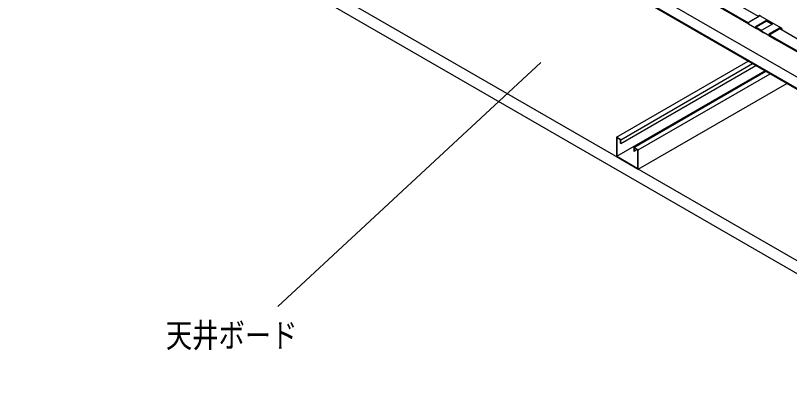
# Model space of a CAD drawing. Units: millimetres on the paper. Extents: x -141 to 141, y -97 to 98.
# Drawn here: x -44.9 to 17.4, y -22 to 7.4 of the extents above; entities that cross this region are included whole.
import ezdxf
from ezdxf.enums import TextEntityAlignment as Align

# ---------------------------------------------------------------- set-up
doc = ezdxf.new("R2010")
doc.units = ezdxf.units.MM
for name, color, linetype in [('0-0_文字･図枠･寸法', 7, 'Continuous'), ('0-3_天井下地', 7, 'Continuous'), ('0-4_天井ボード', 7, 'Continuous')]:
    doc.layers.add(name, color=color, linetype=linetype)
doc.styles.add('ＭＳ ゴシック', font='')
doc.styles.get('ＭＳ ゴシック').set_extended_font_data('MS Gothic')

msp = doc.modelspace()

# ---------------------------------------------------------------- linework, layer by layer
at = {"layer": '0-0_文字･図枠･寸法'}
msp.add_line((-2.633, 3.625), (-23.796, -15.999), dxfattribs=at)
at = {"layer": '0-3_天井下地'}
for p, q in [((-4.831, 18.723), (14.911, 7.326)), ((-5.567, 18.168), (14.079, 6.826)), ((-5.539, 18.07), (14.065, 6.753)), ((-5.538, 16.028), (28.256, -3.481)), ((-6.086, 15.447), (28.407, -4.466)), ((-6.086, 15.365), (28.445, -4.57)), ((14.968, 7.359), (14.119, 6.869)), ((14.685, 6.542), (15.533, 7.032)), ((15.533, 6.967), (14.685, 6.477)), ((14.924, 7.401), (14.868, 7.368)), ((15.024, 7.391), (16.651, 6.452)), ((15.533, 6.967), (15.533, 7.032)), ((15.533, 6.967), (15.972, 6.714)), ((14.079, 6.734), (14.729, 6.359)), ((14.685, 6.477), (15.14, 6.214)), ((14.685, 6.395), (15.126, 6.141)), ((16.594, 6.42), (15.745, 5.93)), ((15.745, 5.865), (16.594, 6.354)), ((16.594, 6.354), (16.594, 6.42)), ((16.594, 6.354), (28.525, -0.533)), ((14.971, 6.219), (15.253, 6.056)), ((15.79, 5.746), (15.14, 6.122)), ((15.327, 6.014), (15.327, 6.014)), ((15.705, 5.795), (16.355, 5.42)), ((15.745, 5.865), (28.254, -1.357)), ((15.745, 5.783), (28.232, -1.425)), ((16.314, 5.444), (16.031, 5.607)), ((16.387, 5.402), (16.392, 5.41)), ((3.442, -2.382), (14.048, 3.741)), ((3.795, -2.586), (14.402, 3.537)), ((3.795, -2.881), (14.657, 3.39)), ((3.47, -3.917), (15.392, 2.966)), ((5.21, -3.402), (15.816, 2.721)), ((5.21, -4.954), (17.16, 1.945)), ((3.442, -2.382), (3.442, -3.933)), ((3.795, -2.586), (3.442, -2.382)), ((3.767, -2.864), (3.795, -2.881)), ((3.795, -2.881), (3.795, -2.586)), ((4.856, -3.198), (4.856, -3.493)), ((4.856, -3.493), (4.884, -3.509)), ((4.884, -3.509), (5.111, -3.378)), ((5.21, -4.954), (5.21, -3.402)), ((3.442, -3.933), (5.21, -4.954))]:
    msp.add_line(p, q, dxfattribs=at)
for points in [[(14.119, 6.869), (14.103, 6.856), (14.088, 6.84), (14.075, 6.82), (14.067, 6.798), (14.063, 6.777), (14.064, 6.759), (14.069, 6.744), (14.079, 6.734)], [(15.14, 6.122), (15.13, 6.131), (15.124, 6.146), (15.123, 6.165), (15.127, 6.186), (15.136, 6.207), (15.148, 6.227), (15.163, 6.244), (15.18, 6.256), (16.028, 6.746), (15.533, 7.032)], [(15.295, 6.032), (14.645, 6.408), (14.635, 6.417), (14.629, 6.432), (14.628, 6.451), (14.633, 6.472), (14.641, 6.493), (14.653, 6.513), (14.668, 6.53), (14.685, 6.542)], [(14.971, 6.219), (14.941, 6.236), (14.909, 6.255), (14.875, 6.274), (14.841, 6.294), (14.808, 6.313), (14.778, 6.33), (14.751, 6.346), (14.729, 6.359)], [(15.295, 6.032), (15.312, 6.022), (15.322, 6.016), (15.327, 6.014), (15.324, 6.015), (15.315, 6.02), (15.3, 6.029), (15.279, 6.041), (15.253, 6.056)], [(15.745, 5.93), (15.729, 5.918), (15.714, 5.901), (15.702, 5.881), (15.693, 5.859), (15.689, 5.838), (15.69, 5.82), (15.696, 5.805), (15.705, 5.795)], [(15.79, 5.746), (15.812, 5.734), (15.839, 5.718), (15.869, 5.701), (15.902, 5.682), (15.936, 5.662), (15.969, 5.643), (16.002, 5.624), (16.031, 5.607)], [(16.314, 5.444), (16.34, 5.429), (16.361, 5.417), (16.376, 5.408), (16.385, 5.403), (16.387, 5.402), (16.383, 5.404), (16.372, 5.41), (16.355, 5.42)], [(5.21, -3.402), (4.856, -3.198), (15.463, 2.925)], [(3.767, -2.864), (3.767, -2.602), (3.47, -2.431), (3.47, -3.917), (5.181, -4.905), (5.181, -3.419), (4.884, -3.247), (4.884, -3.509)]]:
    msp.add_lwpolyline(points, dxfattribs=at)
for centre, radius, start, end in [((14.911, 7.284), 0.0933, 52.69391, 127.31684), ((14.966, 7.309), 0.101, 54.38228, 114.30701), ((16.435, 6.167), 0.298, 24.06623, 57.72209), ((16.48, 6.189), 0.313, 9.62328, 57.05517)]:
    msp.add_arc(centre, radius, start, end, dxfattribs=at)
at = {"layer": '0-4_天井ボード'}
msp.add_line((-44.889, 23.968), (32.893, -20.935), dxfattribs=at)
msp.add_lwpolyline([(-44.889, 23.968), (-44.889, 22.947), (32.893, -21.956)], dxfattribs=at)

# ---------------------------------------------------------------- texts
at = {"layer": '0-0_文字･図枠･寸法', "style": 'ＭＳ ゴシック', "width": 0.8}
msp.add_text('天井ボード', height=1.94, dxfattribs=at).set_placement((-32.789, -19.867), align=Align.BOTTOM_LEFT)

doc.saveas('drawing.dxf')
